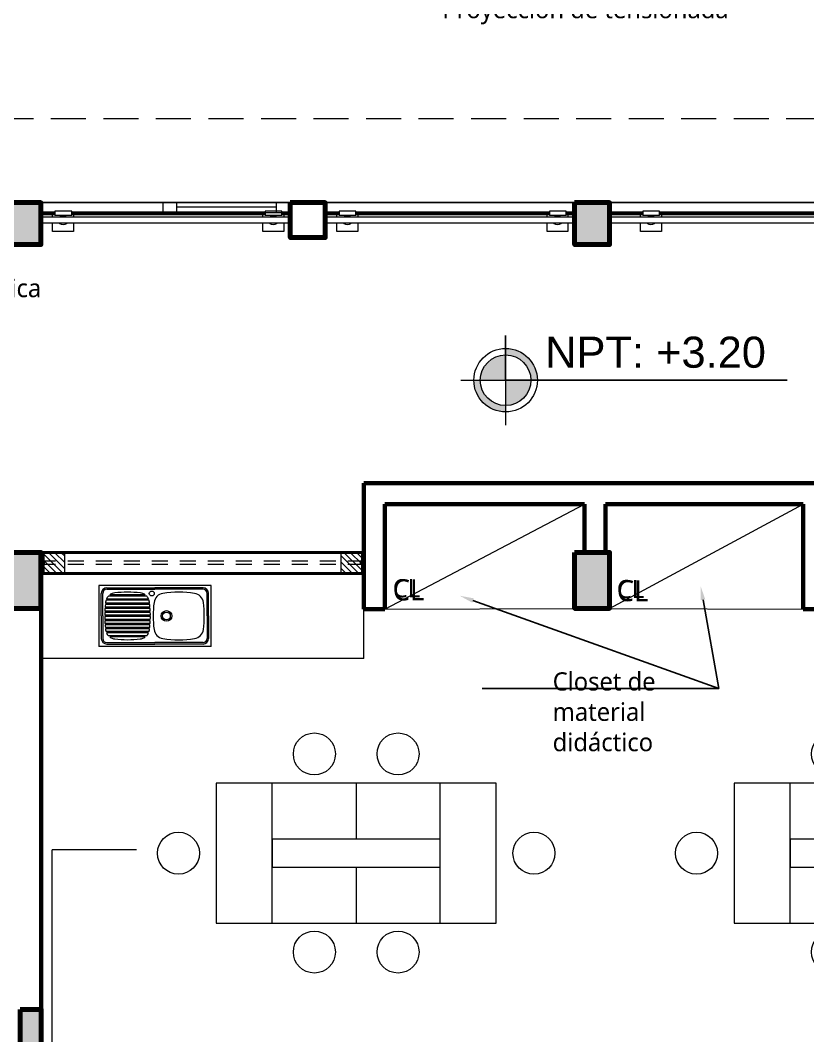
# Model space of a CAD drawing. Header units: metres. Extents: x 28 to 239, y -1 to 113.
# Drawn here: x 97.32 to 102.94, y 42.04 to 49.29 of the extents above; entities that cross this region are included whole.
import ezdxf
from ezdxf import colors
from ezdxf.entities.mleader import LeaderData, LeaderLine
from ezdxf.math import Vec2, Vec3

# ---------------------------------------------------------------- set-up
doc = ezdxf.new("R2010")
doc.units = ezdxf.units.M
doc.linetypes.add('DASHED2', pattern=[0.375, 0.25, -0.125])
doc.layers.add('01', color=7, linetype='Continuous', lineweight=5, true_color=0xcc6600)
doc.layers.add('Mobiliario', color=7, linetype='Continuous', lineweight=0, true_color=0x7f7f7f)
for name, color, linetype, lineweight in [('A-FLOR-HRAL', 11, 'Continuous', 9), ('COLUMNAS 50', 32, 'Continuous', 70), ('COLUMNETASSS', 211, 'Continuous', 20), ('Equipamiento SR', 23, 'Continuous', 0), ('GRAFO 0 BLANCO', 7, 'Continuous', 0), ('GRAFO 02', 7, 'Continuous', 20), ('GRAFO00', 7, 'Continuous', 0), ('GRAFO01', 7, 'Continuous', 0), ('letras sr', 7, 'Continuous', 5), ('Mobiliario interno', 251, 'Continuous', 0), ('muro bajo', 191, 'Continuous', 40), ('Muros el', 144, 'Continuous', 60), ('TEXTO 100', 7, 'Continuous', 20), ('Vanos', 140, 'Continuous', 5)]:
    doc.layers.add(name, color=color, linetype=linetype, lineweight=lineweight)
doc.layers.add('perimetroooo', color=3, linetype='Continuous')
doc.styles.add('Generales', font='trebuc.ttf', dxfattribs={"height": 0.1})
doc.styles.add('JOS', font='arial.ttf', dxfattribs={"height": 1})
doc.styles.add('Santa Rosa 1 50', font='trebuc.ttf')

# ---------------------------------------------------------------- blocks, each defined once
blk = doc.blocks.new('Barandilla - 50 x 12mm-V76-Nivel 2')
at = {"layer": 'A-FLOR-HRAL'}
for p, q in [((-26.71476081616659, 93.00350822437645), (-88.00000000000932, 93.00350822438354)), ((-88.00000000000932, 93.00350822438354), (-88.00000000001796, 18.21820814453502)), ((34.1417329030383, 93.00350822436941), (13.22414061244731, 93.00350822437183)), ((27.00000000001878, 79.3610483492223), (57.00000000001877, 79.36104834921883)), ((27.00000000001878, 79.3610483492223), (27.00000000000502, -39.6355106011893)), ((57.00000000001877, 79.36104834921883), (57.00000000000501, -39.63551060119276)), ((-88.00000000001796, 18.21820814453502), (-88.0000000000266, -56.56709193536628)), ((24.92408932763253, 2.559974571989083), (25.07591067237265, 33.55960280011573)), ((-88.0000000000266, -56.56709193536628), (-26.66514489438359, -56.56709193537097)), ((13.22414061245056, -56.56709193537402), (34.14173290304229, -56.56709193537563)), ((57.00000000000501, -39.63551060119276), (27.00000000000502, -39.6355106011893))]:
    blk.add_line(p, q, dxfattribs=at)
for centre, radius, start, end in [((-0.5706645103747868, 18.18502156444442), 39.42902882610482, 144.0345375688887, 215.4042522977512), ((-19.28840541889522, -77.8210498320877), 119.8909601388826, 93.54653760676567, 96.3186679859427), ((-18.34714648741117, 114.3698242009999), 119.8909601388826, 285.376105852574, 291.1568047317177), ((-19.28840541889522, -77.8210498320877), 119.8909601388825, 68.28198513490644, 74.15247126397725), ((-18.34714648741117, 114.3698242009999), 119.8909601388826, 263.1201218806851, 266.0072872440001)]:
    blk.add_arc(centre, radius, start, end, dxfattribs=at)
blk = doc.blocks.new('Barandilla - 50 x 12mm-V77-Nivel 2')
at = {"layer": 'A-FLOR-HRAL'}
for p, q in [((-26.77585938754871, 93.00350822437646), (-88.00000000000932, 93.00350822438354)), ((-88.00000000000932, 93.00350822438354), (-88.00000000001796, 18.21820814453502)), ((34.14173290303832, 93.00350822436941), (13.10133934300958, 93.00350822437184)), ((27.00000000001878, 79.3610483492223), (57.00000000001877, 79.36104834921883)), ((27.00000000001878, 79.3610483492223), (27.00000000000502, -39.6355106011893)), ((57.00000000001877, 79.36104834921883), (57.00000000000501, -39.63551060119276)), ((-88.00000000001796, 18.21820814453502), (-88.0000000000266, -56.56709193536628)), ((24.92408932763253, 2.559974571989083), (25.07591067237265, 33.55960280011573)), ((-88.0000000000266, -56.56709193536628), (-26.77585938754689, -56.56709193537096)), ((13.15095526479402, -56.56709193537402), (34.14173290304232, -56.56709193537563)), ((57.00000000000501, -39.63551060119276), (27.00000000000502, -39.6355106011893))]:
    blk.add_line(p, q, dxfattribs=at)
for centre, radius, start, end in [((-0.5706645103747868, 18.18502156444442), 39.42902882610482, 144.0345375688887, 215.4042522977512), ((-19.28840541889522, -77.8210498320877), 119.8909601388826, 93.58403373800627, 96.3186679859427), ((-19.28840541889522, -77.8210498320877), 119.8909601388825, 68.28198513490644, 74.20404631695125), ((-18.34714648741117, 114.3698242009999), 119.8909601388826, 285.3307429090387, 291.1568047317177), ((-18.34714648741117, 114.3698242009999), 119.8909601388826, 263.1201218806851, 265.9624964592707)]:
    blk.add_arc(centre, radius, start, end, dxfattribs=at)
blk = doc.blocks.new('Barandilla - Barandilla-616548-Nivel 2')
at = {"layer": 'A-FLOR-HRAL'}
for p, q in [((91723.40072272011, 39627.95980151019), (91960.95455551993, 39627.95980151019)), ((91723.40072272011, 39619.9598015102), (91960.95455551993, 39619.9598015102)), ((91723.40072272011, 39618.3998015102), (91960.95455551993, 39618.3998015102)), ((91723.40072272011, 39610.43980151021), (91960.95455551993, 39610.43980151021)), ((92079.95111447034, 39627.95980151019), (93460.95455551991, 39627.95980151019)), ((92079.95111447034, 39619.9598015102), (93460.95455551991, 39619.95980151019)), ((92079.95111447034, 39618.3998015102), (93460.95455551991, 39618.39980151019)), ((92079.95111447034, 39610.43980151021), (93460.95455551991, 39610.4398015102)), ((93579.95111447034, 39627.95980151019), (93777.77940952212, 39627.95980151019)), ((93579.95111447034, 39619.95980151019), (93777.77940952212, 39619.95980151019)), ((93579.95111447034, 39618.39980151019), (93777.77940952212, 39618.39980151019)), ((93579.95111447034, 39610.4398015102), (93777.77940952212, 39610.4398015102)), ((93777.77940952222, 39589.52220921965), (91723.4007227202, 39589.52220921965)), ((91723.4007227202, 39549.52220921966), (93777.77940952222, 39549.52220921964))]:
    blk.add_line(p, q, dxfattribs=at)
at = {"extrusion": (0, 0, -1), "zscale": -1, "rotation": 90.00000000000024}
for name, p in [('Barandilla - 50 x 12mm-V77-Nivel 2', (-92000.59006612112, 39576.29806860716)), ('Barandilla - 50 x 12mm-V76-Nivel 2', (-93500.5900661211, 39576.29806860715))]:
    blk.add_blockref(name, p, dxfattribs=at)
blk = doc.blocks.new('Barandilla - 50 x 12mm-V78-Nivel 2')
at = {"layer": 'A-FLOR-HRAL'}
for p, q in [((-26.75793806930506, 93.00350822437645), (-88.00000000000932, 93.00350822438354)), ((-88.00000000000932, 93.00350822438354), (-88.00000000001796, 18.21820814453502)), ((34.1417329030383, 93.00350822436941), (13.2241406124473, 93.00350822437183)), ((27.00000000001878, 79.3610483492223), (57.00000000001877, 79.36104834921883)), ((27.00000000001878, 79.3610483492223), (27.00000000000502, -39.6355106011893)), ((57.00000000001877, 79.36104834921883), (57.00000000000501, -39.63551060119276)), ((-88.00000000001796, 18.21820814453502), (-88.0000000000266, -56.56709193536628)), ((24.92408932763253, 2.559974571989083), (25.07591067237265, 33.55960280011573)), ((-88.0000000000266, -56.56709193536628), (-26.70066138738976, -56.56709193537097)), ((13.22414061245056, -56.56709193537402), (34.14173290304229, -56.56709193537563)), ((57.00000000000501, -39.63551060119276), (27.00000000000502, -39.6355106011893))]:
    blk.add_line(p, q, dxfattribs=at)
for centre, radius, start, end in [((-0.5706645103747868, 18.18502156444442), 39.42902882610482, 144.0345375688887, 215.4042522977512), ((-19.28840541889522, -77.8210498320877), 119.8909601388826, 93.56595562293589, 96.3186679859427), ((-18.34714648741117, 114.3698242009999), 119.8909601388826, 285.376105852574, 291.1568047317177), ((-19.28840541889522, -77.8210498320877), 119.8909601388825, 68.28198513490644, 74.15247126397725), ((-18.34714648741117, 114.3698242009999), 119.8909601388826, 263.1201218806851, 265.9889974031955)]:
    blk.add_arc(centre, radius, start, end, dxfattribs=at)
blk = doc.blocks.new('Barandilla - 50 x 12mm-V79-Nivel 2')
at = {"layer": 'A-FLOR-HRAL'}
for p, q in [((-26.77585938754871, 93.00350822437646), (-88.00000000000932, 93.00350822438354)), ((-88.00000000000932, 93.00350822438354), (-88.00000000001796, 18.21820814453502)), ((34.14173290303832, 93.00350822436941), (13.13498962270334, 93.00350822437184)), ((27.00000000001878, 79.3610483492223), (57.00000000001877, 79.36104834921883)), ((27.00000000001878, 79.3610483492223), (27.00000000000502, -39.6355106011893)), ((57.00000000001877, 79.36104834921883), (57.00000000000501, -39.63551060119276)), ((-88.00000000001796, 18.21820814453502), (-88.0000000000266, -56.56709193536628)), ((24.92408932763253, 2.559974571989083), (25.07591067237265, 33.55960280011573)), ((-88.0000000000266, -56.56709193536628), (-26.77585938754689, -56.56709193537096)), ((13.19226630462007, -56.56709193537402), (34.14173290304232, -56.56709193537563)), ((57.00000000000501, -39.63551060119276), (27.00000000000502, -39.6355106011893))]:
    blk.add_line(p, q, dxfattribs=at)
for centre, radius, start, end in [((-0.5706645103747868, 18.18502156444442), 39.42902882610482, 144.0345375688887, 215.4042522977512), ((-19.28840541889522, -77.8210498320877), 119.8909601388826, 93.58403373800621, 96.3186679859427), ((-19.28840541889522, -77.8210498320877), 119.8909601388825, 68.28198513490644, 74.18594819582997), ((-18.34714648741117, 114.3698242009999), 119.8909601388826, 285.3497309457416, 291.1568047317177), ((-18.34714648741117, 114.3698242009999), 119.8909601388826, 263.1201218806851, 265.9624964592707)]:
    blk.add_arc(centre, radius, start, end, dxfattribs=at)
blk = doc.blocks.new('Barandilla - Barandilla-616607-Nivel 2')
at = {"layer": 'A-FLOR-HRAL'}
for p, q in [((89693.79532601971, 39627.95980151019), (89793.96251376873, 39627.95980151019)), ((89693.79532601971, 39619.9598015102), (89793.96251376873, 39619.9598015102)), ((89693.79532601971, 39618.3998015102), (89793.96251376873, 39618.3998015102)), ((89693.79532601971, 39610.43980151021), (89793.96251376873, 39610.43980151021)), ((89912.95907271912, 39627.95980151019), (91293.96251376873, 39627.95980151019)), ((89912.95907271912, 39619.9598015102), (91293.96251376873, 39619.95980151019)), ((89912.95907271912, 39618.3998015102), (91293.96251376873, 39618.39980151019)), ((89912.95907271912, 39610.43980151021), (91293.96251376873, 39610.4398015102)), ((91412.95907271914, 39627.95980151019), (91473.40072272011, 39627.95980151019)), ((91412.95907271914, 39619.95980151019), (91473.40072272011, 39619.95980151019)), ((91412.95907271914, 39618.39980151019), (91473.40072272011, 39618.39980151019)), ((91412.95907271914, 39610.4398015102), (91473.40072272011, 39610.4398015102)), ((91473.40072272021, 39589.52220921965), (89693.79532601981, 39589.52220921965)), ((89693.79532601981, 39549.52220921966), (91473.40072272021, 39549.52220921964))]:
    blk.add_line(p, q, dxfattribs=at)
at = {"extrusion": (0, 0, -1), "zscale": -1, "rotation": 90.00000000000027}
for name, p in [('Barandilla - 50 x 12mm-V79-Nivel 2', (-89833.59802436992, 39576.29806860716)), ('Barandilla - 50 x 12mm-V78-Nivel 2', (-91333.5980243699, 39576.29806860715))]:
    blk.add_blockref(name, p, dxfattribs=at)
blk = doc.blocks.new('Barandilla - 50 x 12mm-V80-Nivel 2')
at = {"layer": 'A-FLOR-HRAL'}
for p, q in [((-26.75796741832583, 93.00350822437645), (-88.00000000000932, 93.00350822438354)), ((-88.00000000000932, 93.00350822438354), (-88.00000000001796, 18.21820814453502)), ((34.1417329030383, 93.00350822436941), (13.2241406124473, 93.00350822437183)), ((27.00000000001878, 79.3610483492223), (57.00000000001877, 79.36104834921883)), ((27.00000000001878, 79.3610483492223), (27.00000000000502, -39.6355106011893)), ((57.00000000001877, 79.36104834921883), (57.00000000000501, -39.63551060119276)), ((-88.00000000001796, 18.21820814453502), (-88.0000000000266, -56.56709193536628)), ((24.92408932763253, 2.559974571989083), (25.07591067237265, 33.55960280011573)), ((-88.0000000000266, -56.56709193536628), (-26.70068552913412, -56.56709193537097)), ((13.22414061245054, -56.56709193537402), (34.14173290304229, -56.56709193537563)), ((57.00000000000501, -39.63551060119276), (27.00000000000502, -39.6355106011893))]:
    blk.add_line(p, q, dxfattribs=at)
for centre, radius, start, end in [((-0.5706645103747868, 18.18502156444442), 39.42902882610482, 144.0345375688887, 215.4042522977512), ((-19.28840541889522, -77.8210498320877), 119.8909601388826, 93.56596882201067, 96.3186679859427), ((-18.34714648741117, 114.3698242009999), 119.8909601388826, 285.376105852574, 291.1568047317177), ((-19.28840541889522, -77.8210498320877), 119.8909601388825, 68.28198513490644, 74.15247126397725), ((-18.34714648741117, 114.3698242009999), 119.8909601388826, 263.1201218806851, 265.9889849709903)]:
    blk.add_arc(centre, radius, start, end, dxfattribs=at)
blk = doc.blocks.new('Barandilla - 50 x 12mm-V81-Nivel 2')
at = {"layer": 'A-FLOR-HRAL'}
for p, q in [((-26.77585938754873, 93.00350822437646), (-88.00000000000932, 93.00350822438354)), ((-88.00000000000932, 93.00350822438354), (-88.00000000001796, 18.21820814453502)), ((34.1417329030383, 93.00350822436941), (13.13501249590626, 93.00350822437184)), ((27.00000000001878, 79.3610483492223), (57.00000000001877, 79.36104834921883)), ((27.00000000001878, 79.3610483492223), (27.00000000000502, -39.6355106011893)), ((57.00000000001877, 79.36104834921883), (57.00000000000501, -39.63551060119276)), ((-88.00000000001796, 18.21820814453502), (-88.0000000000266, -56.56709193536628)), ((24.92408932763253, 2.559974571989083), (25.07591067237265, 33.55960280011573)), ((-88.0000000000266, -56.56709193536628), (-26.77585938754689, -56.56709193537096)), ((13.19229438509944, -56.56709193537402), (34.14173290304232, -56.56709193537563)), ((57.00000000000501, -39.63551060119276), (27.00000000000502, -39.6355106011893))]:
    blk.add_line(p, q, dxfattribs=at)
for centre, radius, start, end in [((-0.5706645103747868, 18.18502156444442), 39.42902882610482, 144.0345375688887, 215.4042522977512), ((-19.28840541889522, -77.8210498320877), 119.8909601388826, 93.58403373800621, 96.3186679859427), ((-19.28840541889522, -77.8210498320877), 119.8909601388825, 68.28198513490644, 74.18593589378008), ((-18.34714648741117, 114.3698242009999), 119.8909601388827, 285.3497438523686, 291.1568047317177), ((-18.34714648741117, 114.3698242009999), 119.8909601388826, 263.1201218806851, 265.9624964592707)]:
    blk.add_arc(centre, radius, start, end, dxfattribs=at)
blk = doc.blocks.new('Barandilla - Barandilla-616686-Nivel 2')
at = {"layer": 'A-FLOR-HRAL'}
for p, q in [((87664.35170627282, 39627.95980151019), (87764.43800554509, 39627.95980151019)), ((87664.35170627282, 39619.9598015102), (87764.43800554509, 39619.9598015102)), ((87664.35170627282, 39618.3998015102), (87764.43800554509, 39618.3998015102)), ((87664.35170627282, 39610.43980151021), (87764.43800554509, 39610.43980151021)), ((87883.4345644955, 39627.95980151019), (89264.43800554509, 39627.95980151019)), ((87883.4345644955, 39619.9598015102), (89264.43800554509, 39619.95980151019)), ((87883.4345644955, 39618.3998015102), (89264.43800554509, 39618.39980151019)), ((87883.4345644955, 39610.43980151021), (89264.43800554509, 39610.4398015102)), ((89383.4345644955, 39627.95980151019), (89443.79532601971, 39627.95980151019)), ((89383.4345644955, 39619.95980151019), (89443.79532601971, 39619.95980151019)), ((89383.4345644955, 39618.39980151019), (89443.79532601971, 39618.39980151019)), ((89383.4345644955, 39610.4398015102), (89443.79532601971, 39610.4398015102)), ((89443.79532601983, 39589.52220921965), (87664.35170627291, 39589.52220921965)), ((87664.35170627291, 39549.52220921966), (89443.79532601983, 39549.52220921964))]:
    blk.add_line(p, q, dxfattribs=at)
at = {"extrusion": (0, 0, -1), "zscale": -1, "rotation": 90.00000000000027}
for name, p in [('Barandilla - 50 x 12mm-V81-Nivel 2', (-87804.07351614627, 39576.29806860716)), ('Barandilla - 50 x 12mm-V80-Nivel 2', (-89304.07351614628, 39576.29806860715))]:
    blk.add_blockref(name, p, dxfattribs=at)
blk = doc.blocks.new('LAB')
at = {"layer": 'Mobiliario interno'}
for points in [[(-39.02336652932343, -24.00314625188466), (-39.02336652932343, -25.00314625188466), (-37.02336652932343, -25.00314625188466), (-37.02336652932343, -24.00314625188466), (-39.02336652932343, -24.00314625188466)], [(-38.62336652932343, -25.00314625188466), (-38.62336652932343, -24.00314625188466)], [(-38.02336652932343, -24.00314625188466), (-38.02336652932343, -24.40314625188466)], [(-37.42336652932342, -25.00314625188466), (-37.42336652932342, -24.00314625188466)], [(-38.02336652932343, -24.60314625188466), (-38.02336652932343, -25.00314625188466)]]:
    blk.add_lwpolyline(points, dxfattribs=at)
blk.add_lwpolyline([(-38.62336652932343, -24.40314625188466), (-38.62336652932343, -24.60314625188466), (-37.42336652932342, -24.60314625188466), (-37.42336652932342, -24.40314625188466)], close=True, dxfattribs=at)
for centre in [(-38.32207688477126, -23.7957339206724), (-37.72465617387559, -23.7957339206724), (-39.29236458352887, -24.50456618707821), (-36.75436847511799, -24.50456618707821), (-38.32207688477126, -25.21055858309691), (-37.72465617387559, -25.21055858309691)]:
    blk.add_circle(centre, 0.15, dxfattribs=at)
blk = doc.blocks.new('A$C64627D36')
at = {"layer": 'Equipamiento SR'}
for p, q in [((1.132995522273859, 1.547840257430607), (1.132995522273859, 1.112840257430605)), ((1.93299552227387, 1.547840257430607), (1.132995522273859, 1.547840257430607)), ((1.189995522273875, 1.530840257430611), (1.532995522273893, 1.530840257430611)), ((1.875995522273854, 1.530840257430611), (1.532995522273893, 1.530840257430611)), ((1.93299552227387, 1.112840257430605), (1.93299552227387, 1.547840257430607)), ((1.149995522273855, 1.330340257430578), (1.149995522273855, 1.490840257430591)), ((1.159995522273903, 1.330340257430578), (1.159995522273903, 1.490840257430591)), ((1.487151522273848, 1.451340257430616), (1.186840522273826, 1.451340257430616)), ((1.189995522273875, 1.520840257430621), (1.532995522273893, 1.520840257430621)), ((1.473685522273797, 1.471340257430597), (1.200306522273877, 1.471340257430597)), ((1.463553522273855, 1.480340257430612), (1.210438522273819, 1.480340257430612)), ((1.875995522273854, 1.520840257430621), (1.532995522273893, 1.520840257430621)), ((1.905995522273884, 1.330340257430578), (1.905995522273884, 1.490840257430591)), ((1.915995522273874, 1.330340257430578), (1.915995522273874, 1.490840257430591)), ((1.498049522273902, 1.384340257430608), (1.175942522273829, 1.384340257430608)), ((1.498049522273902, 1.384340257430608), (1.175942522273829, 1.384340257430608)), ((1.497345522273861, 1.393340257430623), (1.17664652227387, 1.393340257430623)), ((1.495388522273856, 1.413340257430605), (1.178602522273877, 1.413340257430605)), ((1.495388522273856, 1.413340257430605), (1.178602522273877, 1.413340257430605)), ((1.494331522273797, 1.422340257430619), (1.179659522273823, 1.422340257430619)), ((1.490609522273814, 1.442340257430601), (1.18338252227386, 1.442340257430601)), ((1.149995522273855, 1.330340257430578), (1.149995522273855, 1.169840257430621)), ((1.159995522273903, 1.330340257430578), (1.159995522273903, 1.169840257430621)), ((1.499979522273861, 1.335340257430573), (1.17401252227387, 1.335340257430573)), ((1.499979522273861, 1.325340257430582), (1.17401252227387, 1.325340257430582)), ((1.499579522273848, 1.355340257430612), (1.174412522273883, 1.355340257430612)), ((1.499579522273848, 1.305340257430601), (1.174412522273883, 1.305340257430601)), ((1.499224522273892, 1.364340257430626), (1.174766522273899, 1.364340257430626)), ((1.905995522273884, 1.330340257430578), (1.905995522273884, 1.169840257430621)), ((1.915995522273874, 1.330340257430578), (1.915995522273874, 1.169840257430621)), ((1.499224522273892, 1.296340257430586), (1.174766522273899, 1.296340257430586)), ((1.498049522273902, 1.276340257430604), (1.175942522273829, 1.276340257430604)), ((1.498049522273902, 1.276340257430604), (1.175942522273829, 1.276340257430604)), ((1.497345522273861, 1.26734025743059), (1.17664652227387, 1.26734025743059)), ((1.495388522273856, 1.247340257430608), (1.178602522273877, 1.247340257430608)), ((1.495388522273856, 1.247340257430608), (1.178602522273877, 1.247340257430608)), ((1.494331522273797, 1.238340257430593), (1.179659522273823, 1.238340257430593)), ((1.490609522273814, 1.218340257430611), (1.18338252227386, 1.218340257430611)), ((1.487151522273848, 1.209340257430597), (1.186840522273826, 1.209340257430597)), ((1.473685522273797, 1.189340257430615), (1.200306522273877, 1.189340257430615)), ((1.463553522273855, 1.180340257430601), (1.210438522273819, 1.180340257430601)), ((1.93299552227387, 1.112840257430605), (1.132995522273859, 1.112840257430605)), ((1.189995522273875, 1.139840257430592), (1.532995522273893, 1.139840257430592)), ((1.189995522273875, 1.129840257430601), (1.532995522273893, 1.129840257430601)), ((1.875995522273854, 1.139840257430592), (1.532995522273893, 1.139840257430592)), ((1.875995522273854, 1.129840257430601), (1.532995522273893, 1.129840257430601)), ((1.770173522273922, 1.112840257430605), (1.770173522273922, 1.112840257430605))]:
    blk.add_line(p, q, dxfattribs=at)
for centre, radius in [((1.509995522273869, 1.490844257430581), 0.0175), ((1.614995522273887, 1.330340257430578), 0.038), ((1.614995522273887, 1.330340257430578), 0.0275)]:
    blk.add_circle(centre, radius, dxfattribs=at)
for centre, radius, start, end in [((1.189995522273875, 1.490840257430591), 0.04, 90, 180), ((1.875995522273854, 1.490840257430591), 0.04, 0, 90), ((1.189995522273875, 1.490840257430591), 0.03, 90, 180), ((1.254976522273864, 1.419997257430509), 0.075, 136.7976059999994, 155.2972360000003), ((1.254976522273864, 1.419997257430509), 0.075, 96.97925200000104, 126.430522000001), ((1.336995522273867, 0.7499982574306046), 0.75, 83.02074799999897, 96.97925200000104), ((1.419014522273869, 1.419997257430509), 0.075, 53.56947799999896, 83.02074799999897), ((1.419014522273869, 1.419997257430509), 0.075, 24.7027639999997, 43.20239400000061), ((1.600649522273898, 1.417524257430557), 0.075, 98.67808900000053, 172.5788429999994), ((1.702495522273864, 0.7502522574305885), 0.75, 81.32191099999947, 98.67808900000053), ((1.804341522273887, 1.417524257430557), 0.075, 7.421157000000596, 81.32191099999947), ((1.875995522273854, 1.490840257430591), 0.03, 0, 90), ((1.923995522273856, 1.330340257430578), 0.75, 175.8711310000014, 177.4017010000009), ((1.923995522273856, 1.330340257430578), 0.75, 173.6462529999991, 175.1814770000008), ((1.923995522273856, 1.330340257430578), 0.75, 172.3671480000005, 172.9539709999995), ((1.254976522273864, 1.419997257430509), 0.075, 162.6678299999996, 172.3671480000005), ((1.419014522273869, 1.419997257430509), 0.075, 7.632851999999479, 17.33217000000042), ((0.7499955222738777, 1.330340257430578), 0.75, 7.046029000000535, 7.632851999999479), ((0.7499955222738777, 1.330340257430578), 0.75, 4.818522999999197, 6.353747000000942), ((0.7499955222738777, 1.330340257430578), 0.75, 2.598298999999157, 4.12886899999859), ((2.269995522273859, 1.330340257430578), 0.75, 172.5788429999994, 187.4211570000006), ((1.134995522273869, 1.330340257430578), 0.75, 352.5788429999994, 7.421157000000596), ((1.923995522273856, 1.330340257430578), 0.75, 178.0897869999991, 179.618025), ((1.923995522273856, 1.330340257430578), 0.75, 180.3819750000001, 181.9102130000009), ((0.7499955222738777, 1.330340257430578), 0.75, 0.3819750000000496, 1.910213000000856), ((0.7499955222738777, 1.330340257430578), 0.75, 358.0897869999991, 359.6180249999999), ((1.923995522273856, 1.330340257430578), 0.75, 182.5982989999991, 184.1288689999986), ((1.923995522273856, 1.330340257430578), 0.75, 184.8185229999992, 186.3537470000009), ((1.923995522273856, 1.330340257430578), 0.75, 187.0460290000005, 187.6328519999995), ((0.7499955222738777, 1.330340257430578), 0.75, 352.3671480000006, 352.9539709999995), ((0.7499955222738777, 1.330340257430578), 0.75, 353.646252999999, 355.1814770000008), ((0.7499955222738777, 1.330340257430578), 0.75, 355.8711310000014, 357.4017010000009), ((1.600649522273898, 1.243156257430599), 0.075, 187.4211570000006, 261.3219109999995), ((1.804341522273887, 1.243156257430599), 0.075, 278.6780890000005, 352.5788429999994), ((1.189995522273875, 1.169840257430621), 0.04, 180, 270), ((1.189995522273875, 1.169840257430621), 0.03, 180, 270), ((1.254976522273864, 1.240683257430589), 0.075, 187.6328519999995, 197.3321700000004), ((1.254976522273864, 1.240683257430589), 0.075, 204.7027639999997, 223.2023940000006), ((1.254976522273864, 1.240683257430589), 0.075, 233.569477999999, 263.0207479999989), ((1.336995522273867, 1.910682257430608), 0.75, 263.0207479999989, 276.9792520000011), ((1.419014522273869, 1.240683257430589), 0.075, 276.9792520000011, 306.430522000001), ((1.419014522273869, 1.240683257430589), 0.075, 316.7976059999993, 335.2972360000003), ((1.419014522273869, 1.240683257430589), 0.075, 342.6678299999996, 352.3671480000006), ((1.702495522273864, 1.910428257430567), 0.75, 261.3219109999995, 278.6780890000005), ((1.875995522273854, 1.169840257430621), 0.04, 270, 0), ((1.875995522273854, 1.169840257430621), 0.03, 270, 0)]:
    blk.add_arc(centre, radius, start, end, dxfattribs=at)
blk = doc.blocks.new('A$C196F1E11')
at = {"layer": '01', "lineweight": 5}
h = blk.add_hatch(dxfattribs=at)
h.set_pattern_fill('ANSI31', scale=0.01, angle=-90.00000000000001)
h.set_pattern_definition([(315, (-134.0448117479611, -149.7282266687256), (0.02245064030267289, 0.02245064030267288), [])])
h.paths.add_polyline_path([(4.056947204844619e-07, 0.1499992563383188), (4.056947204844619e-07, -1.967465408370117e-07), (0.1500004056946977, -1.967465408370117e-07), (0.1500004056946977, 0.1499992563383188)])
at = {"layer": 'COLUMNETASSS', "color": 7, "lineweight": 5}
blk.add_lwpolyline([(4.056947204844619e-07, 0.1499992563383188), (4.056947204844619e-07, -1.967465408370117e-07), (0.1500004056946977, -1.967465408370117e-07), (0.1500004056946977, 0.1499992563383188)], close=True, dxfattribs=at)

msp = doc.modelspace()

# ---------------------------------------------------------------- hatches: boundary and pattern name
at = {"layer": 'GRAFO 0 BLANCO', "true_color": 0x939598}
h = msp.add_hatch(color=252, dxfattribs=at)
h.dxf.hatch_style = 1
h.paths.add_polyline_path([(118.5748495477936, 47.9882464430581), (118.8248495477936, 47.9882464430581), (118.8248495477936, 47.68824644305815), (118.5748495477936, 47.68824644305815)])
h.paths.add_polyline_path([(114.7635191455918, 47.9876590168208), (114.5135193253843, 47.98795874375801), (114.5130397644851, 47.58795903220673), (114.763039584808, 47.5876593052711)])
h.paths.add_polyline_path([(110.1735290241928, 47.98765900939665), (109.9235292039853, 47.98795873633387), (109.9230496430861, 47.58795902478258), (110.1730494634091, 47.58765929784695)])
h.paths.add_polyline_path([(105.8884581497921, 47.9882464430581), (106.1384581497921, 47.9882464430581), (106.1384581497921, 47.68824644305815), (105.8884581497921, 47.68824644305815)])
h.paths.add_polyline_path([(101.2796787302436, 47.9882464430581), (101.5296787302436, 47.9882464430581), (101.5296787302436, 47.68824644305815), (101.2796787302436, 47.68824644305815)])
h.paths.add_polyline_path([(97.22069098799875, 47.9882464430581), (97.47069098799875, 47.9882464430581), (97.47069098799875, 47.68824644305815), (97.22069098799875, 47.68824644305815)])
h.paths.add_polyline_path([(93.26644945877234, 47.9882464430581), (93.51644945877234, 47.9882464430581), (93.51644945877234, 47.68824644305815), (93.26644945877234, 47.68824644305815)])
h = msp.add_hatch(color=252, dxfattribs=at)
h.dxf.hatch_style = 1
h.paths.add_polyline_path([(105.8884016421293, 45.4904911936093), (106.1384016421293, 45.4904911936093), (106.1384016421293, 45.09049119360927), (105.8884016421293, 45.09049119360927)])
h.paths.add_polyline_path([(105.8884021266992, 39.39633395044038), (106.1384021266992, 39.39633395044038), (106.1384021266992, 38.9963339504404), (105.8884021266992, 38.9963339504404)])
h.paths.add_polyline_path([(101.2796220098376, 39.39633395044038), (101.5296220098376, 39.39633395044038), (101.5296220098376, 38.9963339504404), (101.2796220098376, 38.9963339504404)])
h.paths.add_polyline_path([(101.2796220192536, 45.4904911936093), (101.5296220192536, 45.4904911936093), (101.5296220192536, 45.09049119360927), (101.2796220192536, 45.09049119360927)])
h.paths.add_polyline_path([(97.22063427751596, 45.4904911936093), (97.47063427751596, 45.4904911936093), (97.47063427751596, 45.09049119360927), (97.22063427751596, 45.09049119360927)])
h.paths.add_polyline_path([(97.22063426528615, 39.39633395044038), (97.47063426528615, 39.39633395044038), (97.47063426528615, 38.9963339504404), (97.22063426528615, 38.9963339504404)])
h.paths.add_polyline_path([(97.32306139069397, 42.22691937534884), (97.473061390694, 42.22691937534884), (97.473061390694, 41.82691937534887), (97.32306139069397, 41.82691937534887)])
h.paths.add_polyline_path([(93.26639920749477, 45.49049118862936), (93.51639920749477, 45.49049118862936), (93.51639920749477, 45.09049118862933), (93.26639920749477, 45.09049118862933)])
h.paths.add_polyline_path([(93.26642275740136, 42.22691937534884), (93.41642275740139, 42.22691937534884), (93.41642275740139, 41.82691937534887), (93.26642275740136, 41.82691937534887)])
h.paths.add_polyline_path([(93.26642275851208, 39.3963339504306), (93.51642275851208, 39.3963339504306), (93.51642275851208, 38.99633395043062), (93.26642275851208, 38.99633395043062)])
at = {"layer": 'TEXTO 100', "ltscale": 1.3}
h = msp.add_hatch(color=7, dxfattribs=at)
edge = h.paths.add_edge_path()
edge.add_line((100.9680958168014, 46.72004801672077), (100.7874524770724, 46.7200480195722))
edge.add_line((100.7874524770724, 46.7200480195722), (100.7874524770724, 46.53940468019997))
edge.add_arc((100.787452478677, 46.7200480195722), 0.1806433393724134, 269.9999994913017, 359.9999990956475)
edge = h.paths.add_edge_path()
edge.add_arc((100.7874524783202, 46.72004801672077), 0.1806433422236752, 90.00000039565423, 180)
edge.add_line((100.6068091373443, 46.72004801672077), (100.7874524770733, 46.7200480195722))
edge.add_line((100.7874524770724, 46.7200480195722), (100.7874524770724, 46.90069135894444))
edge = h.paths.add_edge_path()
edge.add_line((100.7874524770724, 46.94678505606507), (100.7874524770724, 46.90069135894444))
edge.add_arc((100.7874524758255, 46.72004801672077), 0.1806433422236752, 0, 89.99999960434582, ccw=False)
edge.add_line((100.9680958168014, 46.72004801672077), (101.0141895167735, 46.7200480195722))
edge.add_arc((100.787452478677, 46.7200480195722), 0.2267370380968789, 0, 90.00000040528428)
msp.add_hatch(color=7, dxfattribs=at).paths.add_polyline_path([(100.6068091372719, 46.7200480195722), (100.5607154373105, 46.7200480195722, 0.4142135623730951), (100.7874524770724, 46.49331097981022), (100.7874524770724, 46.53940467977168, -0.4142135623730951)])

# ---------------------------------------------------------------- linework, layer by layer
at = {"color": 9, "true_color": 0xc7c8ca}
msp.add_line((91.85712209953402, 47.9882469678497), (115.0856331237266, 47.9882469678497), dxfattribs=at)
at = {"layer": 'COLUMNAS 50', "linetype": 'Continuous'}
for points in [[(97.22069098799903, 47.9882464430581), (97.47069098799903, 47.9882464430581), (97.47069098799903, 47.68824644305815), (97.22069098799903, 47.68824644305815), (97.22069098799903, 47.9882464430581)], [(99.25023511049659, 47.9882464430581), (99.50023511049659, 47.9882464430581), (99.50023511049659, 47.7382464430581), (99.25023511049659, 47.7382464430581), (99.25023511049659, 47.9882464430581)], [(101.2796787302435, 47.9882464430581), (101.5296787302435, 47.9882464430581), (101.5296787302435, 47.68824644305815), (101.2796787302435, 47.68824644305815), (101.2796787302435, 47.9882464430581)], [(97.22063427751601, 45.4904911936093), (97.47063427751601, 45.4904911936093), (97.47063427751601, 45.09049119360944), (97.22063427751601, 45.09049119360944), (97.22063427751601, 45.4904911936093)], [(101.2796220192538, 45.4904911936093), (101.5296220192538, 45.4904911936093), (101.5296220192538, 45.09049119360944), (101.2796220192538, 45.09049119360944), (101.2796220192538, 45.4904911936093)], [(97.32306139069425, 42.22691937534901), (97.47306139069389, 42.22691937534901), (97.47306139069389, 41.82691937534892), (97.32306139069425, 41.82691937534892), (97.32306139069425, 42.22691937534901)]]:
    msp.add_lwpolyline(points, dxfattribs=at)
at = {"layer": 'Equipamiento SR', "linetype": 'Continuous'}
for p, q in [((99.92547860991226, 45.08511999568739), (101.3506058330345, 45.83548785071051)), ((101.5296220192537, 45.09049119360932), (102.9120051452845, 45.83574601167861)), ((99.92547860991192, 45.0851199976513), (101.2796220192537, 45.09049119360932)), ((101.5296220192537, 45.09049119360932), (102.926007557567, 45.0856161035753)), ((99.77551049815537, 44.73227930524422), (97.47172075891461, 44.73189839373167))]:
    msp.add_line(p, q, dxfattribs=at)
msp.add_lwpolyline([(99.77551049815537, 44.73227930524422), (99.77545216273552, 45.08509519227324)], dxfattribs=at)
at = {"layer": 'GRAFO 0 BLANCO'}
msp.add_lwpolyline([(93.26644945877234, 47.9882464430581), (133.208395447565, 47.9882464430581), (133.2083387419155, 38.99633395044057), (93.26642275851219, 38.9963339504308), (93.26644945877234, 47.9882464430581)], dxfattribs=at)
at = {"layer": 'GRAFO 02', "color": 7, "linetype": 'Continuous', "lineweight": 9}
for points in [[(98.4402351104971, 47.98824644305833), (98.34023511049674, 47.98824644305833), (98.34023511049628, 47.91824644305817), (98.44023511049664, 47.91824644305817)], [(99.25023511049659, 47.98824644305833), (99.15023511049804, 47.98824644305833), (99.15023511049804, 47.91824644305817), (99.25023511049659, 47.91824644305817)]]:
    msp.add_lwpolyline(points, close=True, dxfattribs=at)
at = {"layer": 'GRAFO 02', "color": 7, "linetype": 'Continuous', "lineweight": 9, "flags": 128}
for points in [[(99.15023511049804, 47.95652435702019), (98.44040850505809, 47.95652435339676)], [(98.44040850524362, 47.91824644305817), (99.15023511049804, 47.91824644305817)]]:
    msp.add_lwpolyline(points, dxfattribs=at)
at = {"layer": 'GRAFO00', "color": 252, "linetype": 'DASHED2', "lineweight": 0}
msp.add_lwpolyline([(92.66642275866235, 48.58824644306802), (133.8083687474553, 48.58824644306802), (133.8083687474553, 38.29633395044053), (92.66642275866235, 38.29633395044053)], close=True, dxfattribs=at)
at = {"layer": 'Mobiliario', "linetype": 'Continuous'}
for p in [(97.54983909589464, 41.5655973183305), (98.15131718228088, 43.36559617536557)]:
    msp.add_line(p, (97.54983909589464, 43.3655973183305), dxfattribs=at)
at = {"layer": 'muro bajo', "linetype": 'Continuous'}
for p, q in [((99.7753851310399, 45.49051323020288), (97.47063427751607, 45.49049119360936)), ((97.47063427751607, 45.34051167043066), (99.77541011279732, 45.34053386509797))]:
    msp.add_line(p, q, dxfattribs=at)
at = {"layer": 'Muros el', "ltscale": 0.05}
for p, q in [((103.0620067875371, 45.98579726355362), (99.77530333077732, 45.98525383977855)), ((99.77545216273552, 45.08509519227324), (99.77530333077732, 45.98525383977855)), ((99.92535458302746, 45.83525219849328), (101.3506058330345, 45.83548785071051)), ((99.92535458302746, 45.83525219849328), (99.92547860991226, 45.08511999568739)), ((101.350663712141, 45.48542614023178), (101.3506058330345, 45.83548785071051)), ((101.5006322806752, 45.83551265416398), (102.9120051452845, 45.83574601167861)), ((101.5006901598564, 45.48545094556091), (101.5006322806752, 45.83551265416398)), ((102.9120051452845, 45.83574601177483), (102.9121291726333, 45.08561380900828)), ((99.77545216273552, 45.08509519227324), (99.92547861363767, 45.08511999764892)), ((102.9121291726333, 45.08561380900828), (103.0621556196527, 45.08563861436177))]:
    msp.add_line(p, q, dxfattribs=at)
msp.add_lwpolyline([(97.47306139069411, 42.2269193753489), (97.47306139069411, 45.09049122706938)], dxfattribs=at)
at = {"layer": 'TEXTO 100', "color": 7, "ltscale": 1.3}
msp.add_lwpolyline([(100.4673215395601, 46.7200480195722), (102.7971327682531, 46.7200480195722), (100.7874524770724, 46.7200480195722), (100.7874524770724, 47.04017895316412), (100.7874524770724, 46.39991708027742)], dxfattribs=at)
for radius in [0.2267370397619712, 0.1806433398005204]:
    msp.add_circle((100.7874524770724, 46.7200480195722), radius, dxfattribs=at)
at = {"layer": 'Vanos', "linetype": 'Continuous'}
msp.add_line((97.47063427751607, 45.49049119360936), (99.7614521448728, 45.4905132538634), dxfattribs=at)
at = {"layer": 'Vanos', "linetype": 'DASHED2', "ltscale": 0.3}
for p, q in [((97.47061086677002, 45.44052205508812), (97.47061086667793, 45.46552205508807)), ((97.47061086677002, 45.44052205508812), (97.47061086667793, 45.46552205508807)), ((97.49561086667796, 45.42797923060677), (97.47061086667793, 45.42797923051471)), ((97.49561086667796, 45.42797923060677), (97.47061086667793, 45.42797923051471)), ((97.47061086677002, 45.40297923051473), (97.49561086677, 45.40297923060676)), ((97.47061086677002, 45.40297923051473), (97.49561086677, 45.40297923060676)), ((99.77538953578835, 45.4279891755975), (97.47061115417785, 45.42798918637264)), ((99.7614521448728, 45.42798917566266), (97.47061115417785, 45.42798918637264)), ((99.77539365125153, 45.4029891756052), (97.47061115417785, 45.40298918628061)), ((99.7614521448728, 45.40298917566977), (97.47061115417785, 45.40298918628061)), ((97.49561086677, 45.40297923060676), (97.49561086667796, 45.42797923060677)), ((99.75039365091948, 45.40299119277138), (99.75039365101162, 45.42799119277136))]:
    msp.add_line(p, q, dxfattribs=at)

# ---------------------------------------------------------------- block references
at = {"layer": 'A-FLOR-HRAL', "xscale": 0.001, "yscale": 0.001, "zscale": 0.001}
for name in ['Barandilla - Barandilla-616686-Nivel 2', 'Barandilla - Barandilla-616607-Nivel 2', 'Barandilla - Barandilla-616548-Nivel 2']:
    msp.add_blockref(name, (9.80620872517872, 8.294145745778835), dxfattribs=at)
at = {"layer": 'Equipamiento SR'}
msp.add_blockref('A$C64627D36', (96.75140236302786, 43.70618490483928), dxfattribs=at)
at = {"layer": 'Mobiliario interno'}
for p in [(137.7442290735434, 67.84655882390953), (141.4429525959251, 67.84655882390953)]:
    msp.add_blockref('LAB', p, dxfattribs=at)
at = {"layer": 'perimetroooo', "color": 2}
for p in [(97.49063371541808, 45.34049193727174), (99.6111094779514, 45.34049166297547)]:
    msp.add_blockref('A$C196F1E11', p, dxfattribs=at)

# ---------------------------------------------------------------- texts
at = {"layer": 'GRAFO01', "style": 'JOS'}
msp.add_text('NPT: +3.20', height=0.2218070513746775, rotation=8.129988784924771e-09, dxfattribs=at).set_placement((101.0701589357056, 46.80930699406386))
at = {"layer": 'Mobiliario', "linetype": 'Continuous', "attachment_point": 1, "style": 'Santa Rosa 1 50'}
for insert, char_height in [((99.98157431473021, 45.29968803975142), 0.13), ((99.98157996440119, 45.29790127956454), 0.15), ((101.5812599944535, 45.29363321453896), 0.13), ((101.5812656441245, 45.29184645435208), 0.15)]:
    msp.add_mtext_dynamic_manual_height_columns('CL', width=0.5116325606649355, gutter_width=1, heights=[0], dxfattribs=dict(at, insert=insert, char_height=char_height))

# ---------------------------------------------------------------- leaders
at = {"layer": 'letras sr'}
ml = msp.add_multileader_mtext('Standard', dxfattribs=at)
ml.set_content('Proyección de tensionada', color=256, style='Generales')
ml.set_leader_properties()
ml.build(insert=Vec2(0, 0))
ml.multileader.update_dxf_attribs({"text_right_attachment_type": 6, "dogleg_length": 0.36, "arrow_head_size": 0.18})
ctx = ml.context
ctx.base_point, ctx.char_height, ctx.arrow_head_size, ctx.landing_gap_size, ctx.plane_origin, ctx.plane_x_axis, ctx.plane_y_axis = Vec3(100.244967955674, 49.36949716920896), 0.13, 0.18, 0.09, Vec3(99.1752842329571, 50.05067534408755), Vec3(1, -7.34788079488412e-16), Vec3(7.34788079488412e-16, 1)
ctx.right_attachment = 6
notes = []
notes.append((ctx, [(1, (1, 1, 0), (100.0623505855422, 49.36949716920896), (1, -7.347880794884122e-16), 0.1826173701318089, [(0, [(99.8856182899309, 49.71468504633987)], 0, [])])]))
ctx.mtext.insert, ctx.mtext.text_direction, ctx.mtext.rotation, ctx.mtext.width, ctx.mtext.flow_direction = Vec3(100.334967955674, 49.43537259008438), Vec3(1, -7.34788079488412e-16), 6.283185307179585, 1.98102164339889, 5
ml = msp.add_multileader_mtext('Standard', dxfattribs=at)
ml.set_content('Columna metálica 25x25cm', color=256, style='Generales')
ml.set_leader_properties()
ml.build(insert=Vec2(0, 0))
ml.multileader.update_dxf_attribs({"text_right_attachment_type": 6, "dogleg_length": 0.1826173701318089, "arrow_head_size": 0.1})
ctx = ml.context
ctx.base_point, ctx.char_height, ctx.arrow_head_size, ctx.landing_gap_size, ctx.plane_origin = Vec3(95.94884221179483, 47.37738470057175), 0.13, 0.1, 0.09, Vec3(95.50546636505106, 48.89019801545706)
ctx.right_attachment = 6
notes.append((ctx, [(0, (1, 1, 0), (95.76622484166302, 47.37738470057175), (1, 0), 0.1826173701318089, [(0, [(95.49351351286606, 47.7382464430581)], 0, [])])]))
ctx.mtext.insert, ctx.mtext.width, ctx.mtext.flow_direction = Vec3(96.03884221179484, 47.44326012144717), 1.75325839103823, 5
ml = msp.add_multileader_mtext('Standard', dxfattribs=at)
ml.set_content('{\\H1.13043x;Closet de material  didáctico\\H0.76924x;\\P} ', color=256, style='Generales')
ml.set_leader_properties()
ml.build(insert=Vec2(0, 0))
ml.multileader.update_dxf_attribs({"text_right_attachment_type": 6, "dogleg_length": 0.36, "arrow_head_size": 0.1})
ctx = ml.context
ctx.base_point, ctx.char_height, ctx.arrow_head_size, ctx.landing_gap_size, ctx.plane_origin = Vec3(101.0334012840345, 44.57643866502221), 0.115, 0.1, 0.09, Vec3(100.1497890563563, 45.20884477246992)
ctx.right_attachment = 6
notes.append((ctx, [(1, (1, 1, 0), (102.3101523757517, 44.5189386650222), (-1, 0), 0.36, [(0, [(100.4603645325555, 45.18074893989407)], 0, []), (1, [(102.1790207729923, 45.25057021465406)], 0, [])])]))
ctx.mtext.insert, ctx.mtext.width, ctx.mtext.flow_direction = Vec3(101.1234012840345, 44.63393866502221), 1.228519260114808, 5
for ctx, leaders in notes:
    for number, flags, end, landing, length, lines in leaders:
        leader = LeaderData()
        leader.index, (leader.has_last_leader_line, leader.has_dogleg_vector, leader.attachment_direction) = number, flags
        leader.last_leader_point, leader.dogleg_vector, leader.dogleg_length = Vec3(end), Vec3(landing), length
        for number, points, colour, breaks in lines:
            line = LeaderLine()
            line.index, line.vertices, line.color, line.breaks = number, Vec3.list(points), colors.encode_raw_color(colour), breaks
            leader.lines.append(line)
        ctx.leaders.append(leader)

doc.saveas('drawing.dxf')
